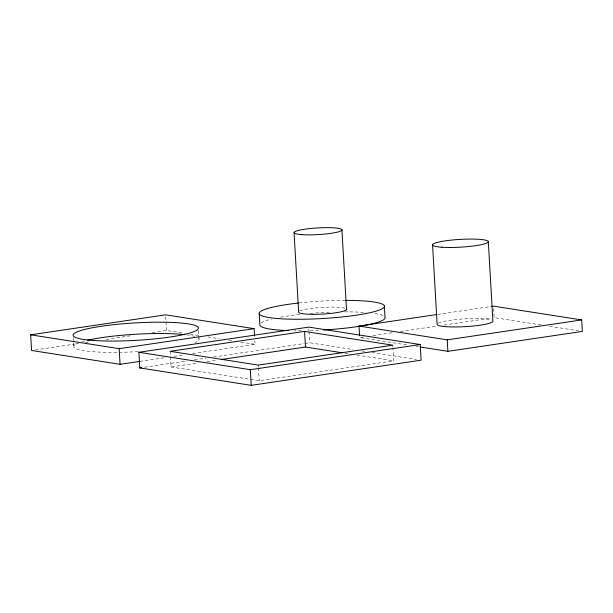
<?xml version="1.0" encoding="UTF-8"?>
<svg xmlns="http://www.w3.org/2000/svg" width="613" height="613" viewBox="0 0 613 613"><rect width="100%" height="100%" fill="white"/><g stroke="black" fill="none" stroke-linecap="round" stroke-linejoin="round"><path stroke-width="0.46" stroke-dasharray="3.06 2.3" d="M35.324 349.908L78.74 343.479M85.345 342.498L90.065 341.801M106.11 339.426L131.588 335.648M152.353 332.575L166.514 330.476L184.398 333.273M437.621 314.415L491.595 306.423M139.887 361.371L164.422 357.731M173.862 356.337L184.245 354.797M192.735 353.54L255.023 344.314L254.816 340.636M144.515 367.225L186.988 360.934M194.536 359.816L205.861 358.138M213.416 357.019L304.017 343.594M304.96 343.456L309.68 342.759L353.119 349.548M363.471 336.981L359.685 337.541L406.595 344.874M372.942 335.579L393.776 332.491M400.404 331.51L436.387 326.177M443.965 325.059L491.312 318.047M170.437 356.835L171.019 366.957L198.482 362.888M207.002 361.624L217.423 360.084M171.019 366.957L259.215 380.742L393.684 360.827L392.941 347.946M541.064 324.959L494.155 317.626L493.496 306.14M549.509 326.277L578.595 330.828M415.982 346.345L418.794 346.782M361.616 350.881L365.394 351.471M372.007 352.506L416.388 359.44M344.897 353.203L350.529 354.076M357.095 355.103L393.684 360.827M190.053 334.154L199.47 335.633M207.945 336.951L219.239 338.721M228.657 340.192L233.369 340.928M240.901 342.108L255.023 344.314M392.78 345.18L392.887 347.019M308.883 328.951L308.99 330.798M309.044 331.717L309.68 342.759M258.311 365.103L258.418 366.942M258.471 367.861L259.215 380.742M198.52 330.422L199.01 338.912M170.115 351.31L170.383 355.915M165.717 316.668L166.514 330.476M73.338 337.548L73.882 346.981M198.007 337.832A62.764 8.735 -3.3 0 1 195.21 342.667M138.201 351.594A62.764 8.735 -3.3 0 1 77.682 343.234M82.027 341.686A62.764 8.735 -3.3 0 1 84.64 340.958M186.498 334.851A62.764 8.735 -3.3 0 1 194.551 336.384M318.722 330.254A62.764 8.735 -3.3 0 1 307.826 330.645M301.335 330.744A62.764 8.735 -3.3 0 1 294.248 330.721M261.092 322.997A62.764 8.735 -3.3 0 1 271.582 319.074M280.647 317.159A62.764 8.735 -3.3 0 1 299.926 314.415M310.27 313.419A62.764 8.735 -3.3 0 1 329.809 312.209M344.46 311.871A62.764 8.735 -3.3 0 1 366.145 312.569M374.842 313.549A62.764 8.735 -3.3 0 1 385.002 317.273M299.267 302.937A62.764 8.735 -3.3 0 1 344.705 300.385M438.287 323.143A27.96 3.893 -3.3 0 1 464.646 318.875A27.96 3.893 -3.3 0 1 491.526 320.032M299.634 311.067A23.999 3.341 -3.3 0 1 322.262 307.404A23.999 3.341 -3.3 0 1 345.341 308.4"/><path stroke-width="0.92" d="M139.887 361.371L120.064 364.306L31.554 350.467L30.65 334.821L165.61 314.829L254.127 328.668L254.548 336.031M30.65 334.821L119.167 348.659L254.127 328.668M138.89 352.276L308.783 327.112L420.204 344.537L421.108 360.176L251.223 385.339L139.795 367.923L138.89 352.276L250.319 369.7L420.204 344.537M304.584 331.395L170.115 351.31L258.311 365.103L392.78 345.18L304.584 331.395L305.489 347.035L342.085 352.759M359.578 335.771L359.019 326.055L436.671 314.553M491.595 306.423L493.496 306.14L581.691 319.932L582.35 331.411L447.881 351.333L420.671 347.073M139.795 367.923L141.68 367.639M221.209 359.524L305.489 347.035M359.019 326.055L447.214 339.847L581.691 319.932M488.308 241.476L492.89 320.951A27.96 3.893 -3.3 0 1 466.608 326.553A27.96 3.893 -3.3 0 1 437.153 324.553L432.571 245.07M447.214 339.847L447.881 351.333M384.343 305.795L385.002 317.273A62.764 8.735 -3.3 0 1 362.452 325.779M341.924 229.714L346.506 309.19A23.999 3.341 -3.3 0 1 323.948 313.994A23.999 3.341 -3.3 0 1 298.661 312.278L294.079 232.794M259.215 313.864L259.881 325.342A62.764 8.735 -3.3 0 0 288.562 330.583M250.319 369.7L251.223 385.339M119.167 348.659L120.064 364.306M87.582 340.238A62.764 8.735 -3.3 0 1 184.797 334.652M360.613 326.093A62.764 8.735 -3.3 0 1 323.289 330.009M345.602 300.385A62.764 8.735 -3.3 0 1 371.447 312.354A62.764 8.735 -3.3 0 1 271.873 317.94A62.764 8.735 -3.3 0 1 298.309 303.044M94.073 340.514A62.764 8.735 -3.3 0 0 197.148 329.932A62.764 8.735 -3.3 0 0 116.156 324.423A62.764 8.735 -3.3 0 0 94.073 340.514M302.048 234.656A23.999 3.341 -3.3 0 0 341.464 230.611A23.999 3.341 -3.3 0 0 310.492 228.503A23.999 3.341 -3.3 0 0 302.048 234.656M441.858 247.231A27.96 3.893 -3.3 0 0 487.764 242.518A27.96 3.893 -3.3 0 0 451.697 240.066A27.96 3.893 -3.3 0 0 441.858 247.231"/></g></svg>
